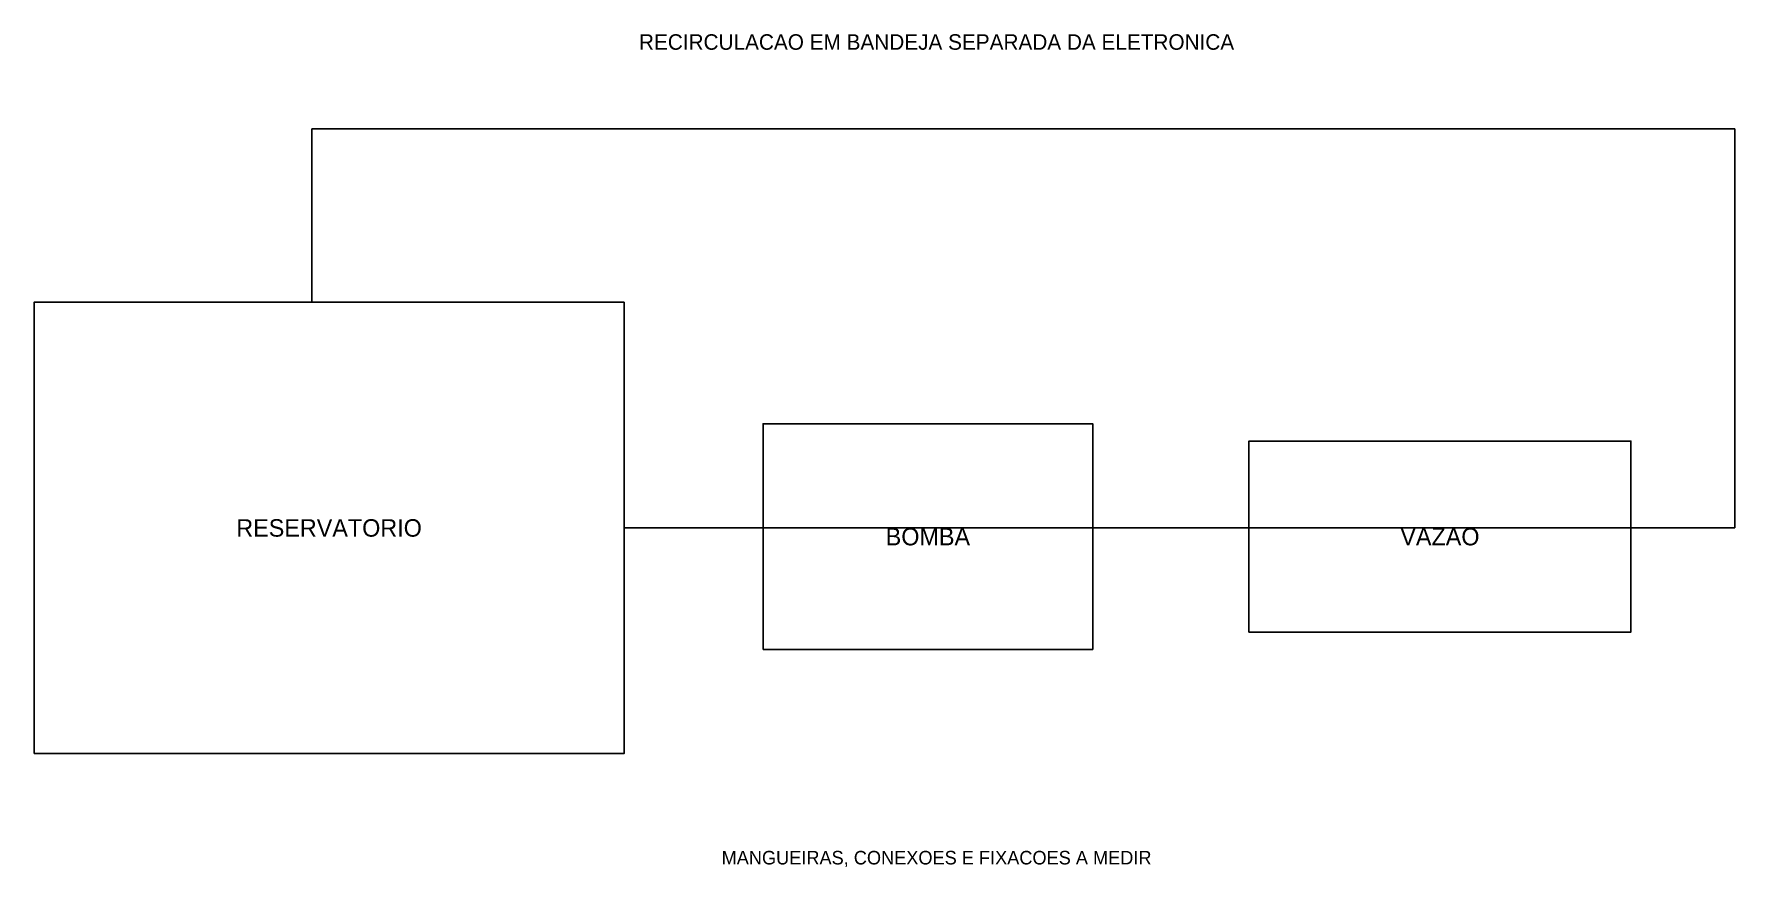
# Model space of a CAD drawing. Header units: millimetres. Extents: x 0 to 490, y -33 to 207.
import ezdxf
from ezdxf.enums import TextEntityAlignment as Align

# ---------------------------------------------------------------- set-up
doc = ezdxf.new("R2010")
doc.units = ezdxf.units.MM
doc.layers.add('AGUA', color=8, linetype='Continuous')

msp = doc.modelspace()

# ---------------------------------------------------------------- linework, layer by layer
at = {"layer": 'AGUA'}
for p, q in [((490, 180), (80, 180)), ((80, 180), (80, 130)), ((490, 65), (490, 180)), ((170, 65), (210, 65)), ((210, 65), (305, 65)), ((305, 65), (350, 65)), ((350, 65), (460, 65)), ((460, 65), (490, 65))]:
    msp.add_line(p, q, dxfattribs=at)
for points in [[(0, 0), (170, 0), (170, 130), (0, 130)], [(210, 30), (305, 30), (305, 95), (210, 95)], [(350, 35), (460, 35), (460, 90), (350, 90)]]:
    msp.add_lwpolyline(points, close=True, dxfattribs=at)

# ---------------------------------------------------------------- texts
for s, height, p in [('RECIRCULACAO EM BANDEJA SEPARADA DA ELETRONICA', 4.4718, (260, 205)), ('RESERVATORIO', 5.0307, (85, 65)), ('BOMBA', 5.031, (257.5, 62.5)), ('VAZAO', 5.031, (405, 62.5)), ('MANGUEIRAS, CONEXOES E FIXACOES A MEDIR', 3.9128, (260, -30))]:
    msp.add_text(s, height=height, dxfattribs=at).set_placement(p, align=Align.MIDDLE_CENTER)

doc.saveas('drawing.dxf')
